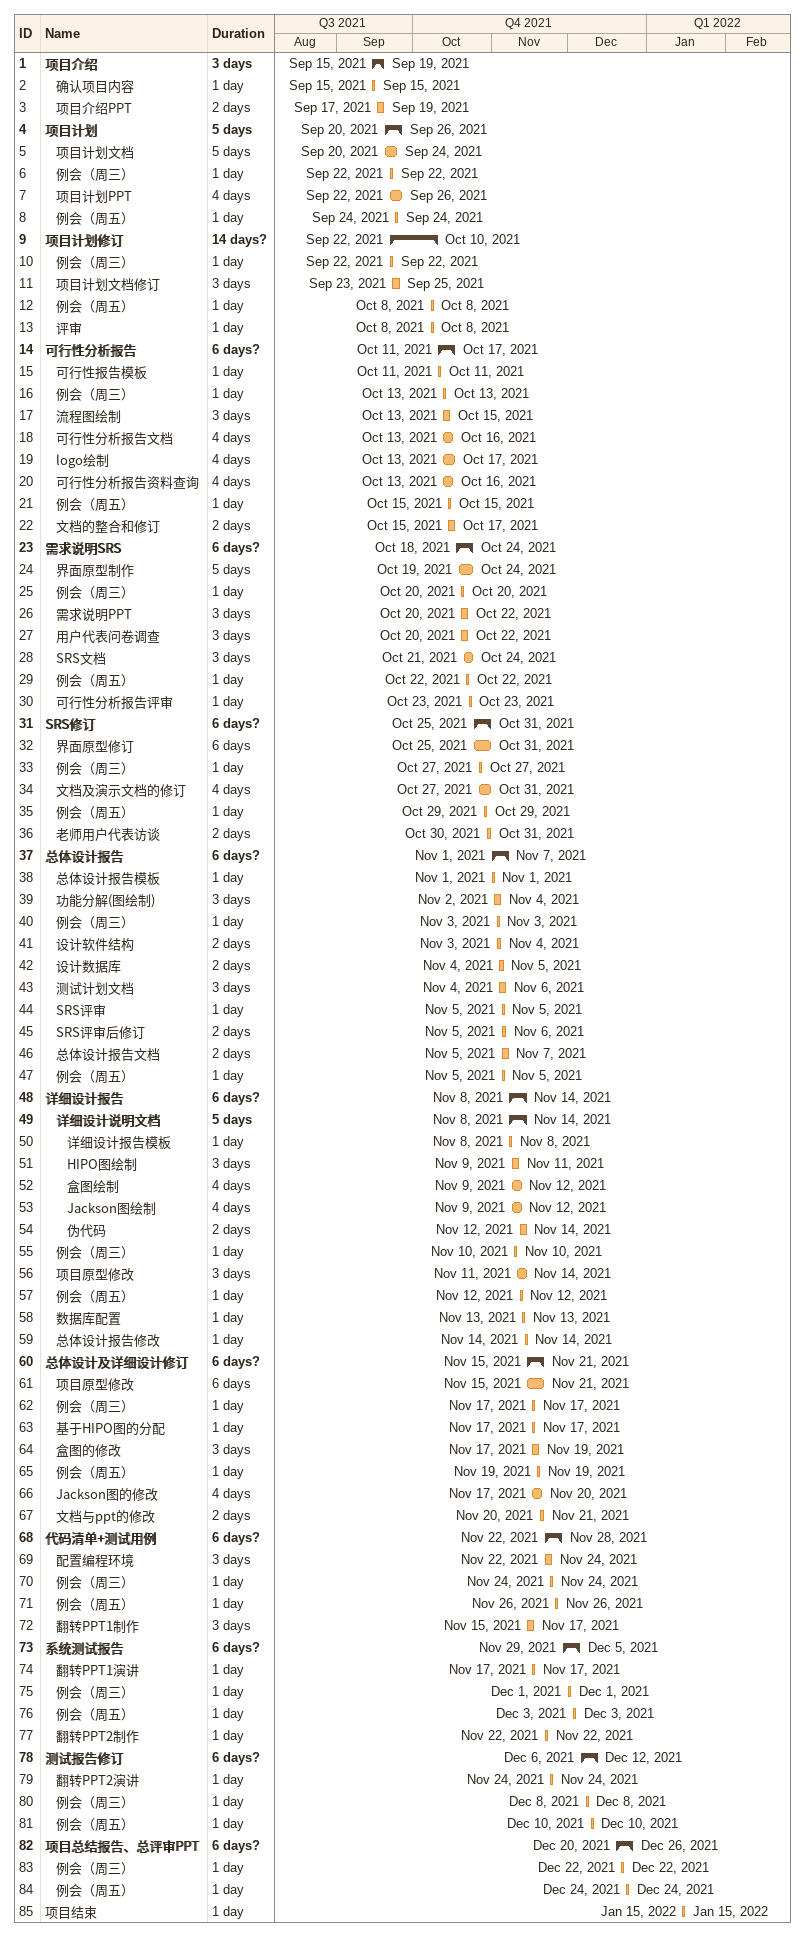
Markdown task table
| ID | Level | Task | Duration | Start | Finish |
|---|---|---|---|---|---|
| 1 | 1 | **项目介绍** | 3d | 2021-09-15 | 2021-09-19 |
| 2 | 2 | 确认项目内容 | 1d | 2021-09-15 | 2021-09-15 |
| 3 | 2 | 项目介绍PPT | 2d | 2021-09-17 | 2021-09-19 |
| 4 | 1 | **项目计划** | 5d | 2021-09-20 | 2021-09-26 |
| 5 | 2 | 项目计划文档 | 5d | 2021-09-20 | 2021-09-24 |
| 6 | 2 | 例会（周三） | 1d | 2021-09-22 | 2021-09-22 |
| 7 | 2 | 项目计划PPT | 4d | 2021-09-22 | 2021-09-26 |
| 8 | 2 | 例会（周五） | 1d | 2021-09-24 | 2021-09-24 |
| 9 | 1 | **项目计划修订** | 14d? | 2021-09-22 | 2021-10-10 |
| 10 | 2 | 例会（周三） | 1d | 2021-09-22 | 2021-09-22 |
| 11 | 2 | 项目计划文档修订 | 3d | 2021-09-23 | 2021-09-25 |
| 12 | 2 | 例会（周五） | 1d | 2021-10-08 | 2021-10-08 |
| 13 | 2 | 评审 | 1d | 2021-10-08 | 2021-10-08 |
| 14 | 1 | **可行性分析报告** | 6d? | 2021-10-11 | 2021-10-17 |
| 15 | 2 | 可行性报告模板 | 1d | 2021-10-11 | 2021-10-11 |
| 16 | 2 | 例会（周三） | 1d | 2021-10-13 | 2021-10-13 |
| 17 | 2 | 流程图绘制 | 3d | 2021-10-13 | 2021-10-15 |
| 18 | 2 | 可行性分析报告文档 | 4d | 2021-10-13 | 2021-10-16 |
| 19 | 2 | logo绘制 | 4d | 2021-10-13 | 2021-10-17 |
| 20 | 2 | 可行性分析报告资料查询 | 4d | 2021-10-13 | 2021-10-16 |
| 21 | 2 | 例会（周五） | 1d | 2021-10-15 | 2021-10-15 |
| 22 | 2 | 文档的整合和修订 | 2d | 2021-10-15 | 2021-10-17 |
| 23 | 1 | **需求说明SRS** | 6d? | 2021-10-18 | 2021-10-24 |
| 24 | 2 | 界面原型制作 | 5d | 2021-10-19 | 2021-10-24 |
| 25 | 2 | 例会（周三） | 1d | 2021-10-20 | 2021-10-20 |
| 26 | 2 | 需求说明PPT | 3d | 2021-10-20 | 2021-10-22 |
| 27 | 2 | 用户代表问卷调查 | 3d | 2021-10-20 | 2021-10-22 |
| 28 | 2 | SRS文档 | 3d | 2021-10-21 | 2021-10-24 |
| 29 | 2 | 例会（周五） | 1d | 2021-10-22 | 2021-10-22 |
| 30 | 2 | 可行性分析报告评审 | 1d | 2021-10-23 | 2021-10-23 |
| 31 | 1 | **SRS修订** | 6d? | 2021-10-25 | 2021-10-31 |
| 32 | 2 | 界面原型修订 | 6d | 2021-10-25 | 2021-10-31 |
| 33 | 2 | 例会（周三） | 1d | 2021-10-27 | 2021-10-27 |
| 34 | 2 | 文档及演示文档的修订 | 4d | 2021-10-27 | 2021-10-31 |
| 35 | 2 | 例会（周五） | 1d | 2021-10-29 | 2021-10-29 |
| 36 | 2 | 老师用户代表访谈 | 2d | 2021-10-30 | 2021-10-31 |
| 37 | 1 | **总体设计报告** | 6d? | 2021-11-01 | 2021-11-07 |
| 38 | 2 | 总体设计报告模板 | 1d | 2021-11-01 | 2021-11-01 |
| 39 | 2 | 功能分解(图绘制) | 3d | 2021-11-02 | 2021-11-04 |
| 40 | 2 | 例会（周三） | 1d | 2021-11-03 | 2021-11-03 |
| 41 | 2 | 设计软件结构 | 2d | 2021-11-03 | 2021-11-04 |
| 42 | 2 | 设计数据库 | 2d | 2021-11-04 | 2021-11-05 |
| 43 | 2 | 测试计划文档 | 3d | 2021-11-04 | 2021-11-06 |
| 44 | 2 | SRS评审 | 1d | 2021-11-05 | 2021-11-05 |
| 45 | 2 | SRS评审后修订 | 2d | 2021-11-05 | 2021-11-06 |
| 46 | 2 | 总体设计报告文档 | 2d | 2021-11-05 | 2021-11-07 |
| 47 | 2 | 例会（周五） | 1d | 2021-11-05 | 2021-11-05 |
| 48 | 1 | **详细设计报告** | 6d? | 2021-11-08 | 2021-11-14 |
| 49 | 2 | **详细设计说明文档** | 5d | 2021-11-08 | 2021-11-14 |
| 50 | 3 | 详细设计报告模板 | 1d | 2021-11-08 | 2021-11-08 |
| 51 | 3 | HIPO图绘制 | 3d | 2021-11-09 | 2021-11-11 |
| 52 | 3 | 盒图绘制 | 4d | 2021-11-09 | 2021-11-12 |
| 53 | 3 | Jackson图绘制 | 4d | 2021-11-09 | 2021-11-12 |
| 54 | 3 | 伪代码 | 2d | 2021-11-12 | 2021-11-14 |
| 55 | 2 | 例会（周三） | 1d | 2021-11-10 | 2021-11-10 |
| 56 | 2 | 项目原型修改 | 3d | 2021-11-11 | 2021-11-14 |
| 57 | 2 | 例会（周五） | 1d | 2021-11-12 | 2021-11-12 |
| 58 | 2 | 数据库配置 | 1d | 2021-11-13 | 2021-11-13 |
| 59 | 2 | 总体设计报告修改 | 1d | 2021-11-14 | 2021-11-14 |
| 60 | 1 | **总体设计及详细设计修订** | 6d? | 2021-11-15 | 2021-11-21 |
| 61 | 2 | 项目原型修改 | 6d | 2021-11-15 | 2021-11-21 |
| 62 | 2 | 例会（周三） | 1d | 2021-11-17 | 2021-11-17 |
| 63 | 2 | 基于HIPO图的分配 | 1d | 2021-11-17 | 2021-11-17 |
| 64 | 2 | 盒图的修改 | 3d | 2021-11-17 | 2021-11-19 |
| 65 | 2 | 例会（周五） | 1d | 2021-11-19 | 2021-11-19 |
| 66 | 2 | Jackson图的修改 | 4d | 2021-11-17 | 2021-11-20 |
| 67 | 2 | 文档与ppt的修改 | 2d | 2021-11-20 | 2021-11-21 |
| 68 | 1 | **代码清单+测试用例** | 6d? | 2021-11-22 | 2021-11-28 |
| 69 | 2 | 配置编程环境 | 3d | 2021-11-22 | 2021-11-24 |
| 70 | 2 | 例会（周三） | 1d | 2021-11-24 | 2021-11-24 |
| 71 | 2 | 例会（周五） | 1d | 2021-11-26 | 2021-11-26 |
| 72 | 2 | 翻转PPT1制作 | 3d | 2021-11-15 | 2021-11-17 |
| 73 | 1 | **系统测试报告** | 6d? | 2021-11-29 | 2021-12-05 |
| 74 | 2 | 翻转PPT1演讲 | 1d | 2021-11-17 | 2021-11-17 |
| 75 | 2 | 例会（周三） | 1d | 2021-12-01 | 2021-12-01 |
| 76 | 2 | 例会（周五） | 1d | 2021-12-03 | 2021-12-03 |
| 77 | 2 | 翻转PPT2制作 | 1d | 2021-11-22 | 2021-11-22 |
| 78 | 1 | **测试报告修订** | 6d? | 2021-12-06 | 2021-12-12 |
| 79 | 2 | 翻转PPT2演讲 | 1d | 2021-11-24 | 2021-11-24 |
| 80 | 2 | 例会（周三） | 1d | 2021-12-08 | 2021-12-08 |
| 81 | 2 | 例会（周五） | 1d | 2021-12-10 | 2021-12-10 |
| 82 | 1 | **项目总结报告、总评审PPT** | 6d? | 2021-12-20 | 2021-12-26 |
| 83 | 2 | 例会（周三） | 1d | 2021-12-22 | 2021-12-22 |
| 84 | 2 | 例会（周五） | 1d | 2021-12-24 | 2021-12-24 |
| 85 | 1 | 项目结束 | 1d | 2022-01-15 | 2022-01-15 |
